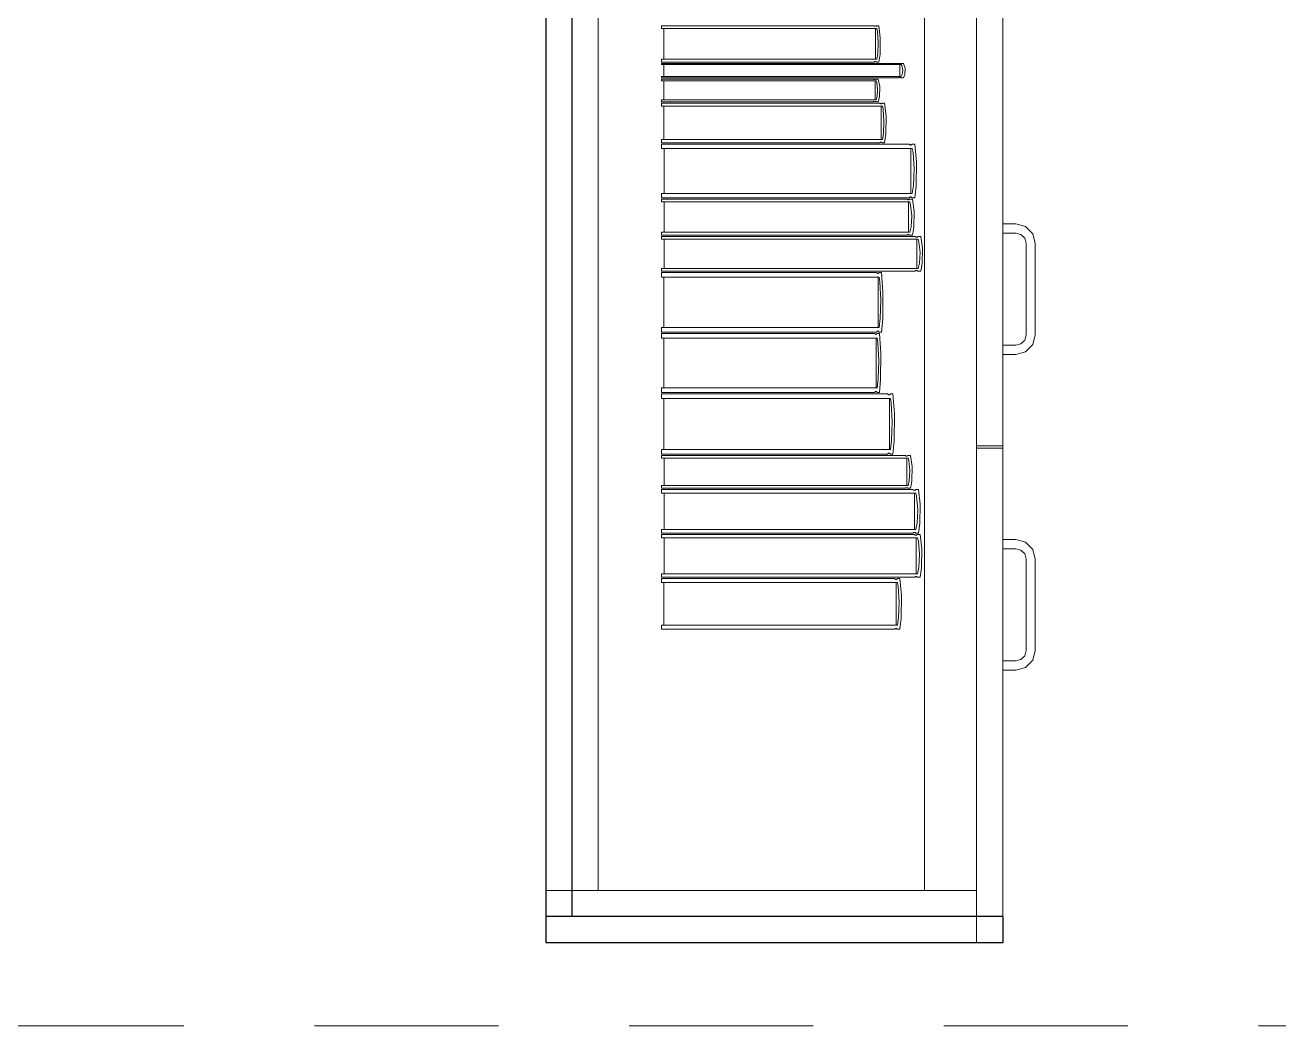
# Model space of a CAD drawing. Header units: inches. Extents: x -19 to 5698, y -728 to 92.
# Drawn here: x 291.912 to 292.872, y 17.4 to 18.167 of the extents above; entities that cross this region are included whole.
import ezdxf

# ---------------------------------------------------------------- set-up
doc = ezdxf.new("R2010")
doc.units = ezdxf.units.IN
doc.header["$MEASUREMENT"] = 0
doc.set_wipeout_variables(frame=1)
doc.linetypes.add('Hidden Line', pattern=[0.195611, 0.141111, -0.0545])
doc.linetypes.add('Wipeout_Contour', pattern=[1, 0, -1])
doc.layers.add('08 _ STR _ EXT _ 09 Vigas', color=251, linetype='Continuous')
doc.layers.add('Interior - Mobiliario', color=7, linetype='Continuous')

msp = doc.modelspace()

# ---------------------------------------------------------------- linework, layer by layer
at = {"layer": '08 _ STR _ EXT _ 09 Vigas', "color": 251, "linetype": 'Hidden Line', "lineweight": 13, "true_color": 0x636466}
msp.add_line((287.07003, 17.4), (307.57005, 17.4), dxfattribs=at)
at = {"layer": 'Interior - Mobiliario', "color": 175, "linetype": 'Continuous', "lineweight": 13}
for p, q in [((292.33073, 18.94376), (292.33073, 17.48376)), ((292.64073, 17.48376), (292.64073, 18.94376)), ((292.35073, 17.50376), (292.35073, 18.92376)), ((292.60073, 18.92376), (292.60073, 17.50376)), ((292.64073, 17.50376), (292.64073, 18.92376)), ((292.64073, 18.20376), (292.64073, 17.84476)), ((292.66073, 18.20376), (292.66073, 17.84476)), ((292.56221, 18.16668), (292.39938, 18.16668)), ((292.39938, 18.16668), (292.39938, 18.16445)), ((292.5623, 18.16657), (292.56221, 18.16668)), ((292.56251, 18.1664), (292.5623, 18.16657)), ((292.56274, 18.16629), (292.56251, 18.1664)), ((292.56298, 18.16622), (292.56274, 18.16629)), ((292.56323, 18.16622), (292.56298, 18.16622)), ((292.56347, 18.16627), (292.56323, 18.16622)), ((292.5637, 18.16637), (292.56347, 18.16627)), ((292.56392, 18.16653), (292.5637, 18.16637)), ((292.56406, 18.16668), (292.56392, 18.16653)), ((292.56587, 18.16668), (292.56406, 18.16668)), ((292.56698, 18.15738), (292.56587, 18.16668)), ((292.39938, 18.16445), (292.5642, 18.16445)), ((292.40105, 18.16445), (292.40105, 18.14103)), ((292.56337, 18.14103), (292.56337, 18.16445)), ((292.5642, 18.16445), (292.56469, 18.16234)), ((292.56469, 18.16234), (292.56539, 18.15379)), ((292.56678, 18.14492), (292.56698, 18.15738)), ((292.56539, 18.15379), (292.56497, 18.14521)), ((292.5642, 18.14103), (292.39938, 18.14103)), ((292.39938, 18.14103), (292.39938, 18.1388)), ((292.39938, 18.1388), (292.56221, 18.1388)), ((292.58072, 18.1378), (292.39938, 18.1378)), ((292.39938, 18.1378), (292.39938, 18.13692)), ((292.39938, 18.13692), (292.58293, 18.13692)), ((292.40124, 18.13692), (292.40124, 18.12767)), ((292.56221, 18.1388), (292.56235, 18.13895)), ((292.56235, 18.13895), (292.56256, 18.13911)), ((292.56256, 18.13911), (292.5628, 18.13922)), ((292.5628, 18.13922), (292.56304, 18.13927)), ((292.56304, 18.13927), (292.56328, 18.13926)), ((292.56328, 18.13926), (292.56352, 18.1392)), ((292.56352, 18.1392), (292.56375, 18.13908)), ((292.56375, 18.13908), (292.56396, 18.13891)), ((292.56396, 18.13891), (292.56406, 18.1388)), ((292.56406, 18.1388), (292.56587, 18.1388)), ((292.56497, 18.14521), (292.5642, 18.14103)), ((292.56587, 18.1388), (292.56678, 18.14492)), ((292.58082, 18.13776), (292.58072, 18.1378)), ((292.58105, 18.13769), (292.58082, 18.13776)), ((292.58131, 18.13765), (292.58105, 18.13769)), ((292.58158, 18.13762), (292.58131, 18.13765)), ((292.58185, 18.13762), (292.58158, 18.13762)), ((292.58212, 18.13764), (292.58185, 18.13762)), ((292.58201, 18.12767), (292.58201, 18.13692)), ((292.58238, 18.13768), (292.58212, 18.13764)), ((292.58262, 18.13774), (292.58238, 18.13768)), ((292.58277, 18.1378), (292.58262, 18.13774)), ((292.58479, 18.1378), (292.58277, 18.1378)), ((292.58293, 18.13692), (292.58348, 18.13609)), ((292.58348, 18.13609), (292.58426, 18.13271)), ((292.58603, 18.13413), (292.58479, 18.1378)), ((292.58293, 18.12767), (292.39938, 18.12767)), ((292.39938, 18.12767), (292.39938, 18.12679)), ((292.39938, 18.12679), (292.58072, 18.12679)), ((292.58072, 18.12679), (292.58087, 18.12685)), ((292.58087, 18.12685), (292.58111, 18.12691)), ((292.58111, 18.12691), (292.58137, 18.12695)), ((292.58137, 18.12695), (292.58164, 18.12697)), ((292.58164, 18.12697), (292.58191, 18.12697)), ((292.58191, 18.12697), (292.58218, 18.12695)), ((292.58218, 18.12695), (292.58243, 18.1269)), ((292.58243, 18.1269), (292.58267, 18.12683)), ((292.58267, 18.12683), (292.58277, 18.12679)), ((292.58277, 18.12679), (292.58479, 18.12679)), ((292.58378, 18.12932), (292.58293, 18.12767)), ((292.58426, 18.13271), (292.58378, 18.12932)), ((292.58479, 18.12679), (292.5858, 18.1292)), ((292.5858, 18.1292), (292.58603, 18.13413)), ((292.56176, 18.12579), (292.39938, 18.12579)), ((292.39938, 18.12579), (292.39938, 18.1244)), ((292.39938, 18.1244), (292.56374, 18.1244)), ((292.40104, 18.1244), (292.40104, 18.10982)), ((292.56185, 18.12572), (292.56176, 18.12579)), ((292.56206, 18.12562), (292.56185, 18.12572)), ((292.56229, 18.12554), (292.56206, 18.12562)), ((292.56253, 18.1255), (292.56229, 18.12554)), ((292.56277, 18.1255), (292.56253, 18.1255)), ((292.56302, 18.12553), (292.56277, 18.1255)), ((292.56291, 18.10982), (292.56291, 18.1244)), ((292.56325, 18.1256), (292.56302, 18.12553)), ((292.56346, 18.1257), (292.56325, 18.1256)), ((292.5636, 18.12579), (292.56346, 18.1257)), ((292.5654, 18.12579), (292.5636, 18.12579)), ((292.56374, 18.1244), (292.56424, 18.12308)), ((292.56424, 18.12308), (292.56493, 18.11776)), ((292.56493, 18.11776), (292.56451, 18.11242)), ((292.56652, 18.12), (292.5654, 18.12579)), ((292.56631, 18.11224), (292.56652, 18.12)), ((292.56374, 18.10982), (292.39938, 18.10982)), ((292.39938, 18.10982), (292.39938, 18.10843)), ((292.39938, 18.10843), (292.56176, 18.10843)), ((292.56653, 18.10743), (292.39938, 18.10743)), ((292.39938, 18.10743), (292.39938, 18.10499)), ((292.56176, 18.10843), (292.5619, 18.10852)), ((292.5619, 18.10852), (292.56211, 18.10862)), ((292.56211, 18.10862), (292.56234, 18.10869)), ((292.56234, 18.10869), (292.56258, 18.10872)), ((292.56258, 18.10872), (292.56283, 18.10871)), ((292.56283, 18.10871), (292.56307, 18.10867)), ((292.56307, 18.10867), (292.5633, 18.1086)), ((292.5633, 18.1086), (292.56351, 18.1085)), ((292.56351, 18.1085), (292.5636, 18.10843)), ((292.5636, 18.10843), (292.5654, 18.10843)), ((292.56451, 18.11242), (292.56374, 18.10982)), ((292.5654, 18.10843), (292.56631, 18.11224)), ((292.56662, 18.10731), (292.56653, 18.10743)), ((292.56684, 18.10712), (292.56662, 18.10731)), ((292.56828, 18.10726), (292.56806, 18.10709)), ((292.56842, 18.10743), (292.56828, 18.10726)), ((292.57028, 18.10743), (292.56842, 18.10743)), ((292.57142, 18.09725), (292.57028, 18.10743)), ((292.39938, 18.10499), (292.56857, 18.10499)), ((292.40109, 18.10499), (292.40109, 18.07936)), ((292.56707, 18.10699), (292.56684, 18.10712)), ((292.56732, 18.10692), (292.56707, 18.10699)), ((292.56757, 18.10692), (292.56732, 18.10692)), ((292.56782, 18.10697), (292.56757, 18.10692)), ((292.56771, 18.07936), (292.56771, 18.10499)), ((292.56806, 18.10709), (292.56782, 18.10697)), ((292.56857, 18.10499), (292.56907, 18.10267)), ((292.56907, 18.10267), (292.56979, 18.09332)), ((292.56979, 18.09332), (292.56935, 18.08393)), ((292.57121, 18.08361), (292.57142, 18.09725)), ((292.56857, 18.07936), (292.39938, 18.07936)), ((292.39938, 18.07936), (292.39938, 18.07692)), ((292.56935, 18.08393), (292.56857, 18.07936)), ((292.57028, 18.07692), (292.57121, 18.08361)), ((292.39938, 18.07692), (292.56653, 18.07692)), ((292.58913, 18.07592), (292.39938, 18.07592)), ((292.39938, 18.07592), (292.39938, 18.07263)), ((292.39938, 18.07263), (292.59144, 18.07263)), ((292.40132, 18.07263), (292.40132, 18.03808)), ((292.56653, 18.07692), (292.56667, 18.07708)), ((292.56667, 18.07708), (292.56689, 18.07726)), ((292.56689, 18.07726), (292.56712, 18.07737)), ((292.56712, 18.07737), (292.56737, 18.07743)), ((292.56737, 18.07743), (292.56763, 18.07742)), ((292.56763, 18.07742), (292.56787, 18.07735)), ((292.56787, 18.07735), (292.56811, 18.07722)), ((292.56811, 18.07722), (292.56832, 18.07704)), ((292.56832, 18.07704), (292.56842, 18.07692)), ((292.56842, 18.07692), (292.57028, 18.07692)), ((292.58923, 18.07576), (292.58913, 18.07592)), ((292.58948, 18.07551), (292.58923, 18.07576)), ((292.58975, 18.07534), (292.58948, 18.07551)), ((292.59003, 18.07524), (292.58975, 18.07534)), ((292.59031, 18.07523), (292.59003, 18.07524)), ((292.59059, 18.07531), (292.59031, 18.07523)), ((292.59047, 18.03808), (292.59047, 18.07263)), ((292.59086, 18.07546), (292.59059, 18.07531)), ((292.59111, 18.0757), (292.59086, 18.07546)), ((292.59127, 18.07592), (292.59111, 18.0757)), ((292.59338, 18.07592), (292.59127, 18.07592)), ((292.59144, 18.07263), (292.59202, 18.06951)), ((292.59202, 18.06951), (292.59283, 18.0569)), ((292.59469, 18.0622), (292.59338, 18.07592)), ((292.59444, 18.04381), (292.59469, 18.0622)), ((292.59283, 18.0569), (292.59234, 18.04424)), ((292.59234, 18.04424), (292.59144, 18.03808)), ((292.59338, 18.03478), (292.59444, 18.04381)), ((292.59144, 18.03808), (292.39938, 18.03808)), ((292.39938, 18.03808), (292.39938, 18.03478)), ((292.39938, 18.03478), (292.58913, 18.03478)), ((292.58733, 18.03378), (292.39938, 18.03378)), ((292.39938, 18.03378), (292.39938, 18.03157)), ((292.39938, 18.03157), (292.58962, 18.03157)), ((292.40131, 18.03157), (292.40131, 18.00833)), ((292.58743, 18.03368), (292.58733, 18.03378)), ((292.58767, 18.03351), (292.58743, 18.03368)), ((292.58794, 18.03339), (292.58767, 18.03351)), ((292.58822, 18.03333), (292.58794, 18.03339)), ((292.5885, 18.03332), (292.58822, 18.03333)), ((292.58878, 18.03337), (292.5885, 18.03332)), ((292.58866, 18.00833), (292.58866, 18.03157)), ((292.58905, 18.03348), (292.58878, 18.03337)), ((292.58929, 18.03364), (292.58905, 18.03348)), ((292.58913, 18.03478), (292.58929, 18.035)), ((292.58929, 18.035), (292.58954, 18.03524)), ((292.58945, 18.03378), (292.58929, 18.03364)), ((292.59154, 18.03378), (292.58945, 18.03378)), ((292.58954, 18.03524), (292.58981, 18.0354)), ((292.58962, 18.03157), (292.59019, 18.02947)), ((292.58981, 18.0354), (292.59009, 18.03547)), ((292.59009, 18.03547), (292.59037, 18.03546)), ((292.59037, 18.03546), (292.59066, 18.03537)), ((292.59066, 18.03537), (292.59092, 18.03519)), ((292.59092, 18.03519), (292.59117, 18.03494)), ((292.59117, 18.03494), (292.59127, 18.03478)), ((292.59127, 18.03478), (292.59338, 18.03478)), ((292.59283, 18.02456), (292.59154, 18.03378)), ((292.59019, 18.02947), (292.59099, 18.02099)), ((292.59099, 18.02099), (292.5905, 18.01247)), ((292.59259, 18.01218), (292.59283, 18.02456)), ((292.5905, 18.01247), (292.58962, 18.00833)), ((292.59154, 18.00612), (292.59259, 18.01218)), ((292.67073, 18.01476), (292.66073, 18.01476)), ((292.66073, 18.01476), (292.66073, 18.00776)), ((292.67823, 18.01275), (292.67073, 18.01476)), ((292.68372, 18.00726), (292.67823, 18.01275)), ((292.58962, 18.00833), (292.39938, 18.00833)), ((292.39938, 18.00833), (292.39938, 18.00612)), ((292.39938, 18.00612), (292.58733, 18.00612)), ((292.5936, 18.00512), (292.39938, 18.00512)), ((292.39938, 18.00512), (292.39938, 18.00299)), ((292.39938, 18.00299), (292.59597, 18.00299)), ((292.40137, 18.00299), (292.40137, 17.98067)), ((292.58733, 18.00612), (292.58748, 18.00626)), ((292.58748, 18.00626), (292.58773, 18.00642)), ((292.58773, 18.00642), (292.588, 18.00653)), ((292.588, 18.00653), (292.58828, 18.00658)), ((292.58828, 18.00658), (292.58856, 18.00657)), ((292.58856, 18.00657), (292.58884, 18.00651)), ((292.58884, 18.00651), (292.5891, 18.00639)), ((292.5891, 18.00639), (292.58935, 18.00622)), ((292.58935, 18.00622), (292.58945, 18.00612)), ((292.58945, 18.00612), (292.59154, 18.00612)), ((292.59371, 18.00501), (292.5936, 18.00512)), ((292.59396, 18.00485), (292.59371, 18.00501)), ((292.59424, 18.00474), (292.59396, 18.00485)), ((292.59452, 18.00468), (292.59424, 18.00474)), ((292.59482, 18.00467), (292.59452, 18.00468)), ((292.5951, 18.00472), (292.59482, 18.00467)), ((292.59498, 17.98067), (292.59498, 18.00299)), ((292.59538, 18.00482), (292.5951, 18.00472)), ((292.59564, 18.00497), (292.59538, 18.00482)), ((292.5958, 18.00512), (292.59564, 18.00497)), ((292.59796, 18.00512), (292.5958, 18.00512)), ((292.59597, 18.00299), (292.59656, 18.00097)), ((292.59929, 17.99625), (292.59796, 18.00512)), ((292.66073, 18.00776), (292.67073, 18.00776)), ((292.67073, 18.00776), (292.67473, 18.00668)), ((292.67473, 18.00668), (292.67766, 18.00376)), ((292.67766, 18.00376), (292.67873, 17.99976)), ((292.68573, 17.99976), (292.68372, 18.00726)), ((292.59656, 18.00097), (292.59739, 17.99283)), ((292.59739, 17.99283), (292.59689, 17.98465)), ((292.59905, 17.98437), (292.59929, 17.99625)), ((292.67873, 17.99976), (292.67873, 17.92976)), ((292.68573, 17.92976), (292.68573, 17.99976)), ((292.59689, 17.98465), (292.59597, 17.98067)), ((292.59796, 17.97855), (292.59905, 17.98437)), ((292.59597, 17.98067), (292.39938, 17.98067)), ((292.39938, 17.98067), (292.39938, 17.97855)), ((292.39938, 17.97855), (292.5936, 17.97855)), ((292.56418, 17.97755), (292.39938, 17.97755)), ((292.39938, 17.97755), (292.39938, 17.97389)), ((292.39938, 17.97389), (292.56619, 17.97389)), ((292.40107, 17.97389), (292.40107, 17.93548)), ((292.56427, 17.97737), (292.56418, 17.97755)), ((292.56448, 17.97709), (292.56427, 17.97737)), ((292.56472, 17.9769), (292.56448, 17.97709)), ((292.56496, 17.97679), (292.56472, 17.9769)), ((292.56521, 17.97678), (292.56496, 17.97679)), ((292.56545, 17.97686), (292.56521, 17.97678)), ((292.56535, 17.93548), (292.56535, 17.97389)), ((292.56569, 17.97704), (292.56545, 17.97686)), ((292.5659, 17.9773), (292.56569, 17.97704)), ((292.56604, 17.97755), (292.5659, 17.9773)), ((292.56788, 17.97755), (292.56604, 17.97755)), ((292.56619, 17.97389), (292.56669, 17.97042)), ((292.56901, 17.9623), (292.56788, 17.97755)), ((292.5936, 17.97855), (292.59376, 17.97869)), ((292.59376, 17.97869), (292.59402, 17.97884)), ((292.59402, 17.97884), (292.5943, 17.97894)), ((292.5943, 17.97894), (292.59459, 17.97899)), ((292.59459, 17.97899), (292.59488, 17.97898)), ((292.59488, 17.97898), (292.59517, 17.97892)), ((292.59517, 17.97892), (292.59544, 17.97881)), ((292.59544, 17.97881), (292.59569, 17.97865)), ((292.59569, 17.97865), (292.5958, 17.97855)), ((292.5958, 17.97855), (292.59796, 17.97855)), ((292.56669, 17.97042), (292.56739, 17.9564)), ((292.56739, 17.9564), (292.56696, 17.94232)), ((292.5688, 17.94185), (292.56901, 17.9623)), ((292.56619, 17.93548), (292.39938, 17.93548)), ((292.39938, 17.93548), (292.39938, 17.93182)), ((292.56696, 17.94232), (292.56619, 17.93548)), ((292.56788, 17.93182), (292.5688, 17.94185)), ((292.39938, 17.93182), (292.56418, 17.93182)), ((292.56264, 17.93082), (292.39938, 17.93082)), ((292.39938, 17.93082), (292.39938, 17.92719)), ((292.39938, 17.92719), (292.56464, 17.92719)), ((292.40105, 17.92719), (292.40105, 17.88916)), ((292.56274, 17.93064), (292.56264, 17.93082)), ((292.56295, 17.93037), (292.56274, 17.93064)), ((292.56318, 17.93017), (292.56295, 17.93037)), ((292.56342, 17.93007), (292.56318, 17.93017)), ((292.56366, 17.93006), (292.56342, 17.93007)), ((292.56391, 17.93014), (292.56366, 17.93006)), ((292.5638, 17.88916), (292.5638, 17.92719)), ((292.56414, 17.93032), (292.56391, 17.93014)), ((292.56435, 17.93057), (292.56414, 17.93032)), ((292.56418, 17.93182), (292.56432, 17.93206)), ((292.56432, 17.93206), (292.56453, 17.93232)), ((292.56449, 17.93082), (292.56435, 17.93057)), ((292.56631, 17.93082), (292.56449, 17.93082)), ((292.56453, 17.93232), (292.56477, 17.9325)), ((292.56464, 17.92719), (292.56513, 17.92376)), ((292.56477, 17.9325), (292.56501, 17.93258)), ((292.56501, 17.93258), (292.56526, 17.93257)), ((292.56526, 17.93257), (292.56551, 17.93247)), ((292.56551, 17.93247), (292.56574, 17.93227)), ((292.56574, 17.93227), (292.56595, 17.932)), ((292.56595, 17.932), (292.56604, 17.93182)), ((292.56604, 17.93182), (292.56788, 17.93182)), ((292.56743, 17.91572), (292.56631, 17.93082)), ((292.67766, 17.92576), (292.67473, 17.92283)), ((292.67873, 17.92976), (292.67766, 17.92576)), ((292.68372, 17.92226), (292.68573, 17.92976)), ((292.56513, 17.92376), (292.56583, 17.90988)), ((292.56722, 17.89547), (292.56743, 17.91572)), ((292.66073, 17.92176), (292.66073, 17.91476)), ((292.67073, 17.92176), (292.66073, 17.92176)), ((292.67473, 17.92283), (292.67073, 17.92176)), ((292.67073, 17.91476), (292.67823, 17.91676)), ((292.67823, 17.91676), (292.68372, 17.92226)), ((292.56583, 17.90988), (292.5654, 17.89594)), ((292.66073, 17.91476), (292.67073, 17.91476)), ((292.5654, 17.89594), (292.56464, 17.88916)), ((292.56464, 17.88916), (292.39938, 17.88916)), ((292.39938, 17.88916), (292.39938, 17.88553)), ((292.56631, 17.88553), (292.56722, 17.89547)), ((292.39938, 17.88553), (292.56264, 17.88553)), ((292.57269, 17.88453), (292.39938, 17.88453)), ((292.39938, 17.88453), (292.39938, 17.88083)), ((292.39938, 17.88083), (292.57481, 17.88083)), ((292.40116, 17.88083), (292.40116, 17.84193)), ((292.56264, 17.88553), (292.56278, 17.88578)), ((292.56278, 17.88578), (292.563, 17.88604)), ((292.563, 17.88604), (292.56323, 17.88621)), ((292.56323, 17.88621), (292.56347, 17.88629)), ((292.56347, 17.88629), (292.56372, 17.88628)), ((292.56372, 17.88628), (292.56396, 17.88618)), ((292.56396, 17.88618), (292.56419, 17.88598)), ((292.56419, 17.88598), (292.5644, 17.88571)), ((292.5644, 17.88571), (292.56449, 17.88553)), ((292.56449, 17.88553), (292.56631, 17.88553)), ((292.57279, 17.88435), (292.57269, 17.88453)), ((292.57301, 17.88407), (292.57279, 17.88435)), ((292.57326, 17.88388), (292.57301, 17.88407)), ((292.57351, 17.88377), (292.57326, 17.88388)), ((292.57377, 17.88376), (292.57351, 17.88377)), ((292.57403, 17.88384), (292.57377, 17.88376)), ((292.57392, 17.84193), (292.57392, 17.88083)), ((292.57428, 17.88402), (292.57403, 17.88384)), ((292.57451, 17.88429), (292.57428, 17.88402)), ((292.57465, 17.88453), (292.57451, 17.88429)), ((292.57658, 17.88453), (292.57465, 17.88453)), ((292.57481, 17.88083), (292.57533, 17.87732)), ((292.57533, 17.87732), (292.57607, 17.86312)), ((292.57777, 17.86909), (292.57658, 17.88453)), ((292.57755, 17.84838), (292.57777, 17.86909)), ((292.57607, 17.86312), (292.57562, 17.84886)), ((292.57562, 17.84886), (292.57481, 17.84193)), ((292.57658, 17.83822), (292.57755, 17.84838)), ((292.57481, 17.84193), (292.39938, 17.84193)), ((292.39938, 17.84193), (292.39938, 17.83822)), ((292.57269, 17.83822), (292.57284, 17.83847)), ((292.57284, 17.83847), (292.57306, 17.83874)), ((292.57306, 17.83874), (292.57331, 17.83891)), ((292.57331, 17.83891), (292.57357, 17.839)), ((292.57357, 17.839), (292.57383, 17.83899)), ((292.57383, 17.83899), (292.57409, 17.83888)), ((292.57409, 17.83888), (292.57433, 17.83869)), ((292.57433, 17.83869), (292.57455, 17.8384)), ((292.57455, 17.8384), (292.57465, 17.83822)), ((292.66073, 17.84476), (292.64073, 17.84476)), ((292.66073, 17.84276), (292.64073, 17.84276)), ((292.39938, 17.83822), (292.57269, 17.83822)), ((292.58596, 17.83722), (292.39938, 17.83722)), ((292.39938, 17.83722), (292.39938, 17.83522)), ((292.39938, 17.83522), (292.58824, 17.83522)), ((292.40129, 17.83522), (292.40129, 17.81417)), ((292.57465, 17.83822), (292.57658, 17.83822)), ((292.58606, 17.83713), (292.58596, 17.83722)), ((292.5863, 17.83698), (292.58606, 17.83713)), ((292.58657, 17.83687), (292.5863, 17.83698)), ((292.58684, 17.83681), (292.58657, 17.83687)), ((292.58712, 17.83681), (292.58684, 17.83681)), ((292.5874, 17.83685), (292.58712, 17.83681)), ((292.58728, 17.81417), (292.58728, 17.83522)), ((292.58767, 17.83695), (292.5874, 17.83685)), ((292.58791, 17.83709), (292.58767, 17.83695)), ((292.58807, 17.83722), (292.58791, 17.83709)), ((292.59014, 17.83722), (292.58807, 17.83722)), ((292.58824, 17.83522), (292.5888, 17.83332)), ((292.5888, 17.83332), (292.5896, 17.82564)), ((292.59142, 17.82887), (292.59014, 17.83722)), ((292.59119, 17.81766), (292.59142, 17.82887)), ((292.5896, 17.82564), (292.58911, 17.81792)), ((292.58824, 17.81417), (292.39938, 17.81417)), ((292.39938, 17.81417), (292.39938, 17.81217)), ((292.39938, 17.81217), (292.58596, 17.81217)), ((292.59187, 17.81117), (292.39938, 17.81117)), ((292.39938, 17.81117), (292.39938, 17.80849)), ((292.58596, 17.81217), (292.58611, 17.8123)), ((292.58611, 17.8123), (292.58636, 17.81244)), ((292.58636, 17.81244), (292.58663, 17.81254)), ((292.58663, 17.81254), (292.5869, 17.81258)), ((292.5869, 17.81258), (292.58718, 17.81258)), ((292.58718, 17.81258), (292.58746, 17.81252)), ((292.58746, 17.81252), (292.58772, 17.81242)), ((292.58772, 17.81242), (292.58796, 17.81226)), ((292.58796, 17.81226), (292.58807, 17.81217)), ((292.58807, 17.81217), (292.59014, 17.81217)), ((292.58911, 17.81792), (292.58824, 17.81417)), ((292.59014, 17.81217), (292.59119, 17.81766)), ((292.59198, 17.81104), (292.59187, 17.81117)), ((292.59222, 17.81083), (292.59198, 17.81104)), ((292.5925, 17.81069), (292.59222, 17.81083)), ((292.59278, 17.81062), (292.5925, 17.81069)), ((292.59307, 17.81061), (292.59278, 17.81062)), ((292.59336, 17.81067), (292.59307, 17.81061)), ((292.59363, 17.8108), (292.59336, 17.81067)), ((292.59388, 17.81099), (292.59363, 17.8108)), ((292.59405, 17.81117), (292.59388, 17.81099)), ((292.59619, 17.81117), (292.59405, 17.81117)), ((292.59751, 17.80003), (292.59619, 17.81117)), ((292.39938, 17.80849), (292.59422, 17.80849)), ((292.40135, 17.80849), (292.40135, 17.78044)), ((292.59323, 17.78044), (292.59323, 17.80849)), ((292.59422, 17.80849), (292.5948, 17.80596)), ((292.5948, 17.80596), (292.59562, 17.79572)), ((292.59726, 17.78509), (292.59751, 17.80003)), ((292.59562, 17.79572), (292.59512, 17.78544)), ((292.59512, 17.78544), (292.59422, 17.78044)), ((292.59619, 17.77777), (292.59726, 17.78509)), ((292.59422, 17.78044), (292.39938, 17.78044)), ((292.39938, 17.78044), (292.39938, 17.77777)), ((292.39938, 17.77777), (292.59187, 17.77777)), ((292.59315, 17.77677), (292.39938, 17.77677)), ((292.39938, 17.77677), (292.39938, 17.77414)), ((292.39938, 17.77414), (292.59551, 17.77414)), ((292.40137, 17.77414), (292.40137, 17.74653)), ((292.59187, 17.77777), (292.59203, 17.77795)), ((292.59203, 17.77795), (292.59228, 17.77814)), ((292.59228, 17.77814), (292.59256, 17.77827)), ((292.59256, 17.77827), (292.59284, 17.77833)), ((292.59284, 17.77833), (292.59313, 17.77832)), ((292.59313, 17.77832), (292.59342, 17.77824)), ((292.59326, 17.77664), (292.59315, 17.77677)), ((292.59351, 17.77644), (292.59326, 17.77664)), ((292.59342, 17.77824), (292.59369, 17.7781)), ((292.59378, 17.7763), (292.59351, 17.77644)), ((292.59369, 17.7781), (292.59394, 17.7779)), ((292.59407, 17.77623), (292.59378, 17.7763)), ((292.59394, 17.7779), (292.59405, 17.77777)), ((292.59405, 17.77777), (292.59619, 17.77777)), ((292.59436, 17.77622), (292.59407, 17.77623)), ((292.59465, 17.77628), (292.59436, 17.77622)), ((292.59452, 17.74653), (292.59452, 17.77414)), ((292.59492, 17.77641), (292.59465, 17.77628)), ((292.59518, 17.77659), (292.59492, 17.77641)), ((292.59534, 17.77677), (292.59518, 17.77659)), ((292.5975, 17.77677), (292.59534, 17.77677)), ((292.59551, 17.77414), (292.5961, 17.77165)), ((292.5961, 17.77165), (292.59693, 17.76157)), ((292.59883, 17.76581), (292.5975, 17.77677)), ((292.66073, 17.77276), (292.67073, 17.77276)), ((292.66073, 17.76576), (292.66073, 17.77276)), ((292.67073, 17.77276), (292.67823, 17.77075)), ((292.59693, 17.76157), (292.59643, 17.75145)), ((292.59858, 17.75111), (292.59883, 17.76581)), ((292.67073, 17.76576), (292.66073, 17.76576)), ((292.67473, 17.76468), (292.67073, 17.76576)), ((292.67766, 17.76176), (292.67473, 17.76468)), ((292.67873, 17.75776), (292.67766, 17.76176)), ((292.67823, 17.77075), (292.68372, 17.76526)), ((292.68372, 17.76526), (292.68573, 17.75776)), ((292.67873, 17.68776), (292.67873, 17.75776)), ((292.68573, 17.75776), (292.68573, 17.68776)), ((292.59551, 17.74653), (292.39938, 17.74653)), ((292.39938, 17.74653), (292.39938, 17.7439)), ((292.39938, 17.7439), (292.59315, 17.7439)), ((292.57791, 17.7429), (292.39938, 17.7429)), ((292.39938, 17.7429), (292.39938, 17.73979)), ((292.57801, 17.74275), (292.57791, 17.7429)), ((292.57824, 17.74251), (292.57801, 17.74275)), ((292.57849, 17.74235), (292.57824, 17.74251)), ((292.57876, 17.74226), (292.57849, 17.74235)), ((292.57903, 17.74225), (292.57876, 17.74226)), ((292.57929, 17.74232), (292.57903, 17.74225)), ((292.57955, 17.74247), (292.57929, 17.74232)), ((292.57978, 17.74269), (292.57955, 17.74247)), ((292.57993, 17.7429), (292.57978, 17.74269)), ((292.58192, 17.7429), (292.57993, 17.7429)), ((292.58314, 17.72994), (292.58192, 17.7429)), ((292.59315, 17.7439), (292.59331, 17.74408)), ((292.59331, 17.74408), (292.59357, 17.74427)), ((292.59357, 17.74427), (292.59384, 17.74439)), ((292.59384, 17.74439), (292.59413, 17.74445)), ((292.59413, 17.74445), (292.59442, 17.74444)), ((292.59442, 17.74444), (292.59471, 17.74437)), ((292.59471, 17.74437), (292.59498, 17.74423)), ((292.59498, 17.74423), (292.59523, 17.74403)), ((292.59523, 17.74403), (292.59534, 17.7439)), ((292.59534, 17.7439), (292.5975, 17.7439)), ((292.59643, 17.75145), (292.59551, 17.74653)), ((292.5975, 17.7439), (292.59858, 17.75111)), ((292.39938, 17.73979), (292.58009, 17.73979)), ((292.40121, 17.73979), (292.40121, 17.70714)), ((292.57918, 17.70714), (292.57918, 17.73979)), ((292.58009, 17.73979), (292.58063, 17.73684)), ((292.58063, 17.73684), (292.58139, 17.72493)), ((292.58139, 17.72493), (292.58093, 17.71296)), ((292.58291, 17.71255), (292.58314, 17.72994)), ((292.58009, 17.70714), (292.39938, 17.70714)), ((292.39938, 17.70714), (292.39938, 17.70403)), ((292.39938, 17.70403), (292.57791, 17.70403)), ((292.57791, 17.70403), (292.57806, 17.70424)), ((292.57806, 17.70424), (292.5783, 17.70446)), ((292.5783, 17.70446), (292.57855, 17.70461)), ((292.57855, 17.70461), (292.57882, 17.70468)), ((292.57882, 17.70468), (292.57908, 17.70467)), ((292.57908, 17.70467), (292.57935, 17.70458)), ((292.57935, 17.70458), (292.5796, 17.70442)), ((292.5796, 17.70442), (292.57983, 17.70418)), ((292.57983, 17.70418), (292.57993, 17.70403)), ((292.57993, 17.70403), (292.58192, 17.70403)), ((292.58093, 17.71296), (292.58009, 17.70714)), ((292.58192, 17.70403), (292.58291, 17.71255)), ((292.67766, 17.68376), (292.67873, 17.68776)), ((292.68573, 17.68776), (292.68372, 17.68026)), ((292.66073, 17.67976), (292.67073, 17.67976)), ((292.66073, 17.67276), (292.66073, 17.67976)), ((292.67073, 17.67976), (292.67473, 17.68083)), ((292.67473, 17.68083), (292.67766, 17.68376)), ((292.68372, 17.68026), (292.67823, 17.67476)), ((292.67073, 17.67276), (292.66073, 17.67276)), ((292.67823, 17.67476), (292.67073, 17.67276)), ((292.35073, 17.50376), (292.60073, 17.50376)), ((292.60073, 17.50376), (292.64073, 17.50376)), ((292.33073, 17.48376), (292.64073, 17.48376))]:
    msp.add_line(p, q, dxfattribs=at)

# ---------------------------------------------------------------- next in the draw order: wipeouts: each hides what was drawn before it
at = {"color": 254, "linetype": 'Wipeout_Contour', "lineweight": 0, "ltscale": 9708.26497}
msp.add_wipeout([(292.33073, 17.48376), (292.33073, 18.94376), (292.31073, 18.94376), (292.31073, 17.48376)], dxfattribs=at).dxf.layer = 'Interior - Mobiliario'

# ---------------------------------------------------------------- next in the draw order: linework, layer by layer
at = {"layer": 'Interior - Mobiliario', "color": 175, "linetype": 'Continuous', "lineweight": 30}
for p, q in [((292.31073, 18.94376), (292.31073, 17.48376)), ((292.33073, 18.94376), (292.33073, 17.48376)), ((292.33073, 17.48376), (292.31073, 17.48376))]:
    msp.add_line(p, q, dxfattribs=at)
at = {"layer": 'Interior - Mobiliario', "color": 175, "linetype": 'Continuous', "lineweight": 13}
for p, q in [((292.31073, 18.94376), (292.31073, 17.48376)), ((292.33073, 17.48376), (292.33073, 18.94376)), ((292.31073, 18.92376), (292.31073, 17.50376)), ((292.31073, 17.50376), (292.35073, 17.50376)), ((292.31073, 17.48376), (292.33073, 17.48376))]:
    msp.add_line(p, q, dxfattribs=at)

# ---------------------------------------------------------------- next in the draw order: wipeouts: each hides what was drawn before it
at = {"color": 254, "linetype": 'Wipeout_Contour', "lineweight": 0, "ltscale": 9708.902755}
msp.add_wipeout([(292.66073, 17.46376), (292.66073, 17.48376), (292.31073, 17.48376), (292.31073, 17.46376)], dxfattribs=at).dxf.layer = 'Interior - Mobiliario'

# ---------------------------------------------------------------- next in the draw order: linework, layer by layer
at = {"layer": 'Interior - Mobiliario', "color": 175, "linetype": 'Continuous', "lineweight": 13}
for p, q in [((292.31073, 17.46376), (292.31073, 18.96376)), ((292.66073, 18.96376), (292.66073, 17.46376)), ((292.31073, 18.94376), (292.31073, 17.48376)), ((292.33073, 18.94376), (292.33073, 17.48376)), ((292.33073, 18.94376), (292.33073, 17.48376)), ((292.33073, 18.94376), (292.33073, 17.48376)), ((292.64073, 17.48376), (292.64073, 18.94376)), ((292.64073, 17.48376), (292.64073, 18.94376)), ((292.66073, 17.48376), (292.66073, 18.94376)), ((292.66073, 17.48376), (292.66073, 18.94376)), ((292.64073, 17.48376), (292.64073, 17.84276)), ((292.66073, 17.48376), (292.66073, 17.84276)), ((292.31073, 17.50376), (292.31073, 17.46376)), ((292.64073, 17.46376), (292.64073, 17.50376)), ((292.31073, 17.48376), (292.31073, 17.46376)), ((292.66073, 17.48376), (292.31073, 17.48376)), ((292.31073, 17.48376), (292.66073, 17.48376)), ((292.33073, 17.48376), (292.66073, 17.48376)), ((292.33073, 17.48376), (292.64073, 17.48376)), ((292.33073, 17.48376), (292.64073, 17.48376)), ((292.66073, 17.48376), (292.64073, 17.48376)), ((292.66073, 17.46376), (292.66073, 17.48376)), ((292.31073, 17.46376), (292.66073, 17.46376)), ((292.31073, 17.46376), (292.64073, 17.46376)), ((292.66073, 17.46376), (292.31073, 17.46376))]:
    msp.add_line(p, q, dxfattribs=at)
at = {"layer": 'Interior - Mobiliario', "color": 175, "linetype": 'Continuous', "lineweight": 30}
for p, q in [((292.66073, 17.48376), (292.31073, 17.48376)), ((292.31073, 17.48376), (292.31073, 17.46376)), ((292.66073, 17.48376), (292.66073, 17.46376)), ((292.66073, 17.46376), (292.31073, 17.46376))]:
    msp.add_line(p, q, dxfattribs=at)

doc.saveas('drawing.dxf')
